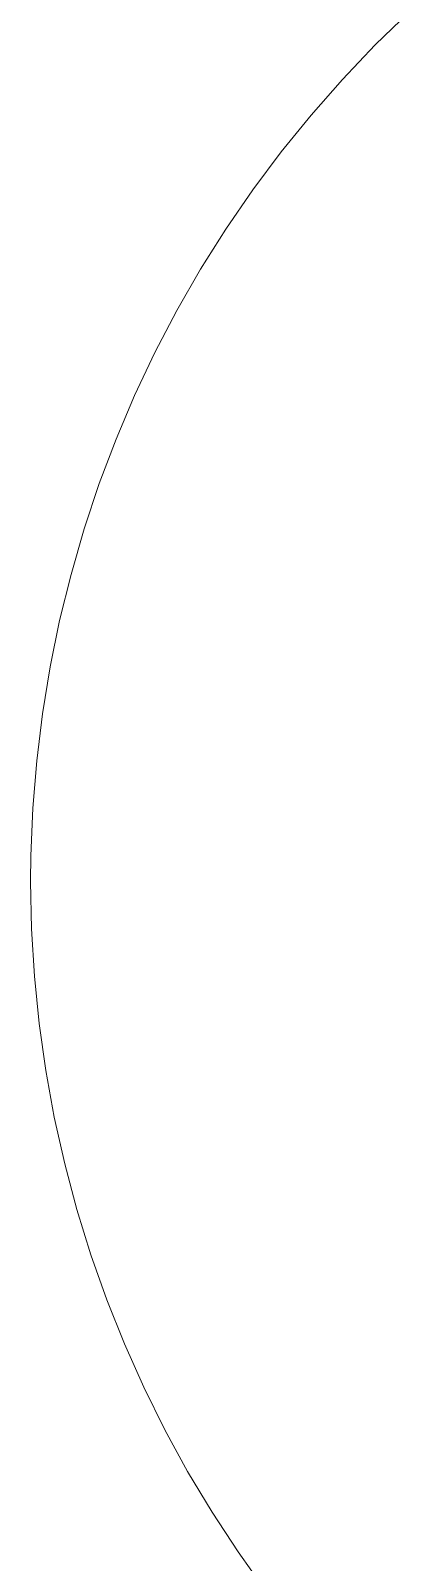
# Model space of a CAD drawing. Header units: millimetres. Extents: x 155927 to 317870, y -36033 to 97293.
# Drawn here: x 170304 to 170432, y 12077 to 12593 of the extents above; entities that cross this region are included whole.
import ezdxf

# ---------------------------------------------------------------- set-up
doc = ezdxf.new("R2010")
doc.units = ezdxf.units.MM
doc.header["$MEASUREMENT"] = 0
doc.layers.add('I-FURN', color=8, linetype='CONTINUOUS', lineweight=9)

msp = doc.modelspace()

# ---------------------------------------------------------------- linework, layer by layer
at = {"layer": 'I-FURN'}
for p, q in [((170431.88, 12598.89), (170420.39, 12587.76)), ((170420.39, 12587.76), (170409.35, 12576.18)), ((170409.35, 12576.18), (170398.78, 12564.17)), ((170398.78, 12564.17), (170388.7, 12551.75)), ((170388.7, 12551.75), (170379.12, 12538.93)), ((170379.12, 12538.93), (170370.07, 12525.74)), ((170370.07, 12525.74), (170361.55, 12512.2)), ((170361.55, 12512.2), (170353.58, 12498.32)), ((170353.58, 12498.32), (170346.17, 12484.15)), ((170346.17, 12484.15), (170339.33, 12469.68)), ((170339.33, 12469.68), (170333.07, 12454.96)), ((170333.07, 12454.96), (170327.42, 12439.99)), ((170327.42, 12439.99), (170322.36, 12424.81)), ((170322.36, 12424.81), (170317.91, 12409.44)), ((170317.91, 12409.44), (170314.08, 12393.91)), ((170314.08, 12393.91), (170310.88, 12378.23)), ((170310.88, 12378.23), (170308.31, 12362.44)), ((170308.31, 12362.44), (170306.37, 12346.56)), ((170306.37, 12346.56), (170305.06, 12330.62)), ((170305.06, 12330.62), (170304.4, 12314.63)), ((170304.4, 12314.63), (170304.3, 12306)), ((170304.3, 12306), (170304.62, 12290)), ((170304.62, 12290), (170305.58, 12274.03)), ((170305.58, 12274.03), (170307.18, 12258.11)), ((170307.18, 12258.11), (170309.41, 12242.27)), ((170309.41, 12242.27), (170312.28, 12226.53)), ((170312.28, 12226.53), (170315.77, 12210.91)), ((170315.77, 12210.91), (170319.88, 12195.45)), ((170319.88, 12195.45), (170324.61, 12180.17)), ((170324.61, 12180.17), (170329.95, 12165.09)), ((170329.95, 12165.09), (170335.88, 12150.23)), ((170335.88, 12150.23), (170342.4, 12135.62)), ((170342.4, 12135.62), (170349.51, 12121.28)), ((170349.51, 12121.28), (170357.18, 12107.24)), ((170357.18, 12107.24), (170365.4, 12093.52)), ((170365.4, 12093.52), (170374.17, 12080.14)), ((170374.17, 12080.14), (170383.47, 12067.12))]:
    msp.add_line(p, q, dxfattribs=at)

doc.saveas('drawing.dxf')
